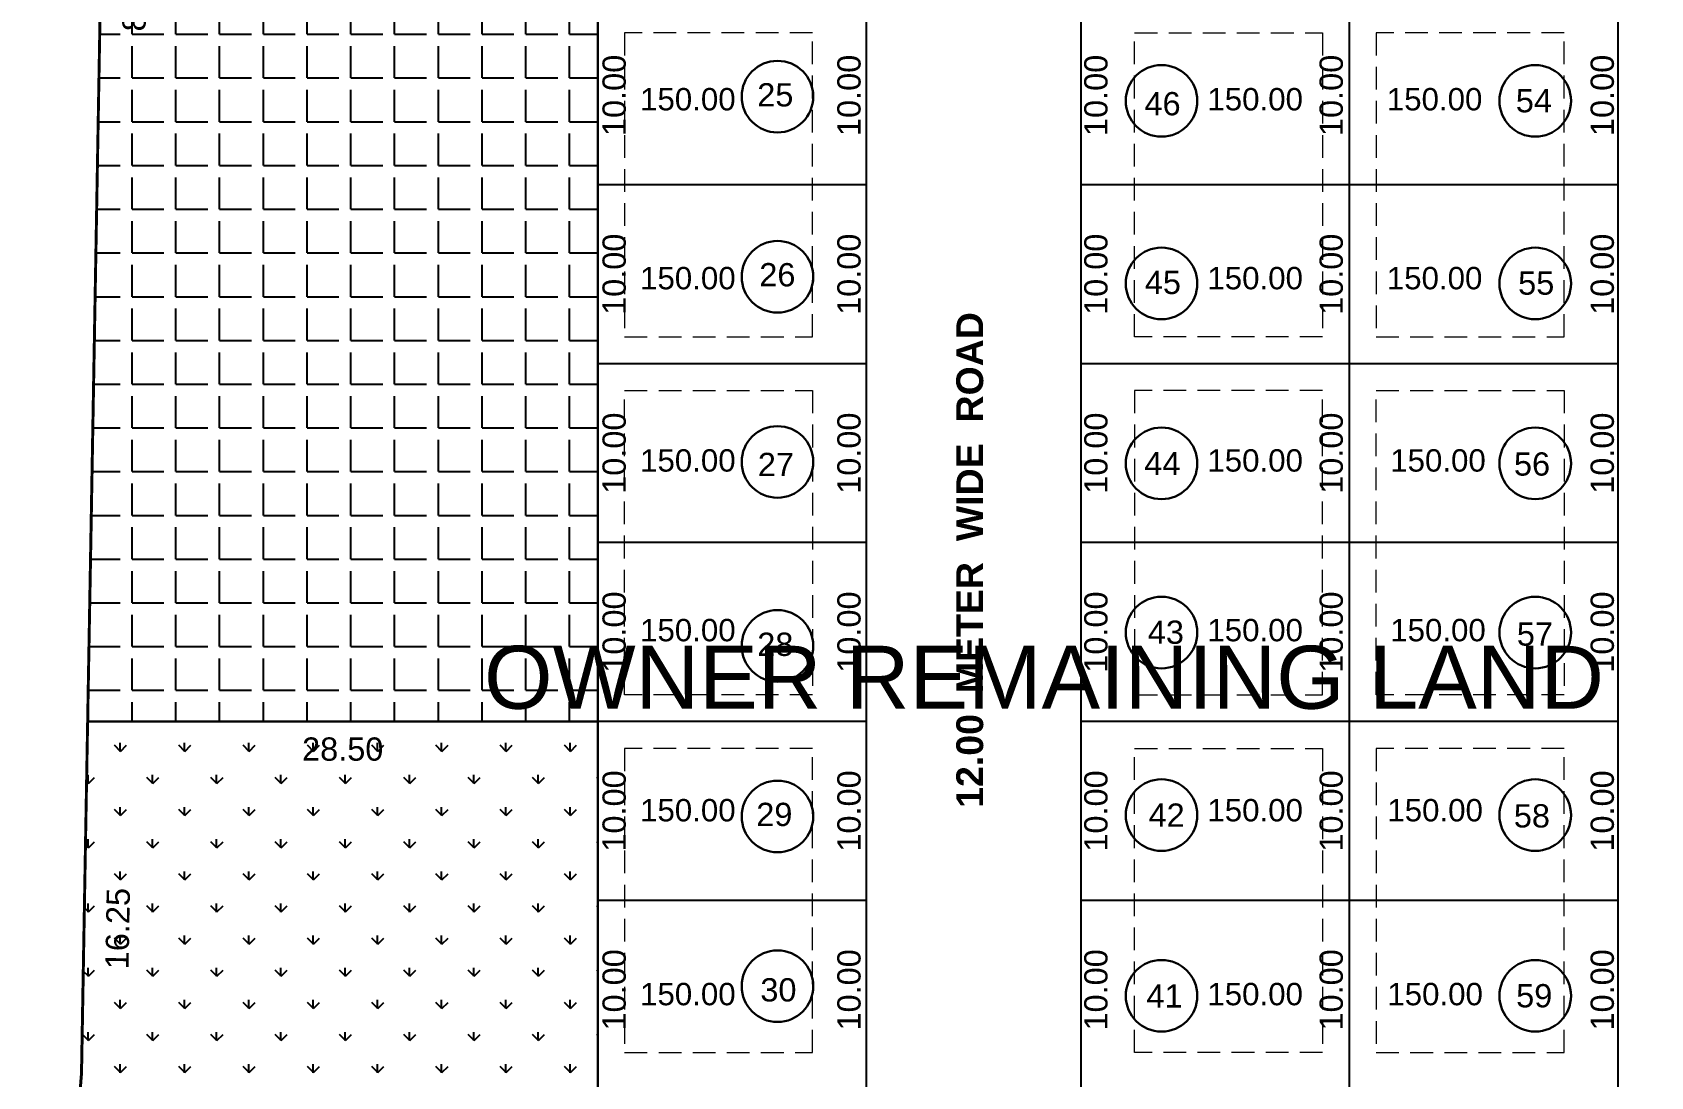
# Model space of a CAD drawing. Header units: millimetres. Extents: x 26213 to 35402, y -1028 to 2462.
# Drawn here: x 34953.6 to 35044, y 602.5 to 660.9 of the extents above; entities that cross this region are included whole.
import ezdxf
from ezdxf.enums import TextEntityAlignment as Align

# ---------------------------------------------------------------- set-up
doc = ezdxf.new("R2010")
doc.units = ezdxf.units.MM
doc.header["$PDMODE"] = 3
doc.header["$PDSIZE"] = 0.75
for name, pattern in [('1', [0]), ('DASHED', [19.05, 12.7, -6.35]), ('DASHED2', [9.525, 6.35, -3.175])]:
    doc.linetypes.add(name, pattern=pattern)
for name, color, linetype in [('AREA', 7, 'Continuous'), ('Chamber', 7, '1'), ('DIMEMSION', 7, 'Continuous'), ('NUMBRING', 162, 'Continuous'), ('OPEN SPACE', 3, 'Continuous'), ('ROAD', 7, 'Continuous'), ('SOLID HATCH', 253, 'Continuous')]:
    doc.layers.add(name, color=color, linetype=linetype)
doc.layers.add('CIRCLE', color=197, linetype='Continuous', lineweight=30)
doc.layers.add('LAYOUT PLAN', color=7, linetype='Continuous', lineweight=25)
doc.styles.get("Standard").update_dxf_attribs({"font": 'arial.ttf'})
doc.dimstyles.new('LAYOUT PLAN', dxfattribs={"dimtxt": 1.3, "dimasz": 1, "dimexe": 0.18, "dimexo": 0.0625, "dimgap": 0.09, "dimtad": 0, "dimrnd": 0.05, "dimzin": 0, "dimdsep": 46, "dimtxsty": 'Standard', "dimcen": 0, "dimse1": 1, "dimse2": 1, "dimsd1": 1, "dimsd2": 1, "dimadec": 0, "dimazin": 0, "dimtfac": 1, "dimtofl": 0, "dimtmove": 0, "dimatfit": 3, "dimfxl": 1, "dimtolj": 1, "dimtzin": 0, "dimarcsym": 0})

# ---------------------------------------------------------------- blocks, each defined once
blk = doc.blocks.new('*D3718')
at = {"layer": 'Defpoints', "color": 0, "ltscale": 2}
for p in [(35041.307, 612.335), (35042.167, 612.335), (35042.167, 602.335)]:
    blk.add_point(p, dxfattribs=at)
at = {"layer": 'DIMEMSION', "color": 0, "ltscale": 2, "insert": (35041.307, 607.335), "char_height": 1.3, "attachment_point": 5, "rotation": 90}
blk.add_mtext('\\A1;10.00', dxfattribs=at)
blk = doc.blocks.new('*D3719')
at = {"layer": 'Defpoints', "color": 0, "ltscale": 2}
for p in [(35041.307, 622.335), (35042.167, 622.335), (35042.167, 612.335)]:
    blk.add_point(p, dxfattribs=at)
at = {"layer": 'DIMEMSION', "color": 0, "ltscale": 2, "insert": (35041.307, 617.335), "char_height": 1.3, "attachment_point": 5, "rotation": 90}
blk.add_mtext('\\A1;10.00', dxfattribs=at)
blk = doc.blocks.new('*D3720')
at = {"layer": 'Defpoints', "color": 0, "ltscale": 2}
for p in [(35041.307, 632.335), (35042.167, 632.335), (35042.167, 622.335)]:
    blk.add_point(p, dxfattribs=at)
at = {"layer": 'DIMEMSION', "color": 0, "ltscale": 2, "insert": (35041.307, 627.335), "char_height": 1.3, "attachment_point": 5, "rotation": 90}
blk.add_mtext('\\A1;10.00', dxfattribs=at)
blk = doc.blocks.new('*D3721')
at = {"layer": 'Defpoints', "color": 0, "ltscale": 2}
for p in [(35041.307, 642.335), (35042.167, 642.335), (35042.167, 632.335)]:
    blk.add_point(p, dxfattribs=at)
at = {"layer": 'DIMEMSION', "color": 0, "ltscale": 2, "insert": (35041.307, 637.335), "char_height": 1.3, "attachment_point": 5, "rotation": 90}
blk.add_mtext('\\A1;10.00', dxfattribs=at)
blk = doc.blocks.new('*D3722')
at = {"layer": 'Defpoints', "color": 0, "ltscale": 2}
for p in [(35041.307, 652.335), (35042.167, 652.335), (35042.167, 642.335)]:
    blk.add_point(p, dxfattribs=at)
at = {"layer": 'DIMEMSION', "color": 0, "ltscale": 2, "insert": (35041.307, 647.335), "char_height": 1.3, "attachment_point": 5, "rotation": 90}
blk.add_mtext('\\A1;10.00', dxfattribs=at)
blk = doc.blocks.new('*D3723')
at = {"layer": 'Defpoints', "color": 0, "ltscale": 2}
for p in [(35041.307, 662.335), (35042.167, 662.335), (35042.167, 652.335)]:
    blk.add_point(p, dxfattribs=at)
at = {"layer": 'DIMEMSION', "color": 0, "ltscale": 2, "insert": (35041.307, 657.335), "char_height": 1.3, "attachment_point": 5, "rotation": 90}
blk.add_mtext('\\A1;10.00', dxfattribs=at)
blk = doc.blocks.new('*D3731')
at = {"layer": 'Defpoints', "color": 0, "ltscale": 2}
for p in [(35026.16, 612.335), (35027.167, 612.335), (35027.167, 602.335)]:
    blk.add_point(p, dxfattribs=at)
at = {"layer": 'DIMEMSION', "color": 0, "ltscale": 2, "insert": (35026.16, 607.335), "char_height": 1.3, "attachment_point": 5, "rotation": 90}
blk.add_mtext('\\A1;10.00', dxfattribs=at)
blk = doc.blocks.new('*D3732')
at = {"layer": 'Defpoints', "color": 0, "ltscale": 2}
for p in [(35026.16, 622.335), (35027.167, 622.335), (35027.167, 612.335)]:
    blk.add_point(p, dxfattribs=at)
at = {"layer": 'DIMEMSION', "color": 0, "ltscale": 2, "insert": (35026.16, 617.335), "char_height": 1.3, "attachment_point": 5, "rotation": 90}
blk.add_mtext('\\A1;10.00', dxfattribs=at)
blk = doc.blocks.new('*D3733')
at = {"layer": 'Defpoints', "color": 0, "ltscale": 2}
for p in [(35026.16, 632.335), (35027.167, 632.335), (35027.167, 622.335)]:
    blk.add_point(p, dxfattribs=at)
at = {"layer": 'DIMEMSION', "color": 0, "ltscale": 2, "insert": (35026.16, 627.335), "char_height": 1.3, "attachment_point": 5, "rotation": 90}
blk.add_mtext('\\A1;10.00', dxfattribs=at)
blk = doc.blocks.new('*D3734')
at = {"layer": 'Defpoints', "color": 0, "ltscale": 2}
for p in [(35026.16, 642.335), (35027.167, 642.335), (35027.167, 632.335)]:
    blk.add_point(p, dxfattribs=at)
at = {"layer": 'DIMEMSION', "color": 0, "ltscale": 2, "insert": (35026.16, 637.335), "char_height": 1.3, "attachment_point": 5, "rotation": 90}
blk.add_mtext('\\A1;10.00', dxfattribs=at)
blk = doc.blocks.new('*D3735')
at = {"layer": 'Defpoints', "color": 0, "ltscale": 2}
for p in [(35026.16, 652.335), (35027.167, 652.335), (35027.167, 642.335)]:
    blk.add_point(p, dxfattribs=at)
at = {"layer": 'DIMEMSION', "color": 0, "ltscale": 2, "insert": (35026.16, 647.335), "char_height": 1.3, "attachment_point": 5, "rotation": 90}
blk.add_mtext('\\A1;10.00', dxfattribs=at)
blk = doc.blocks.new('*D3736')
at = {"layer": 'Defpoints', "color": 0, "ltscale": 2}
for p in [(35026.16, 662.335), (35027.167, 662.335), (35027.167, 652.335)]:
    blk.add_point(p, dxfattribs=at)
at = {"layer": 'DIMEMSION', "color": 0, "ltscale": 2, "insert": (35026.16, 657.335), "char_height": 1.3, "attachment_point": 5, "rotation": 90}
blk.add_mtext('\\A1;10.00', dxfattribs=at)
blk = doc.blocks.new('*D3748')
at = {"layer": 'Defpoints', "color": 0, "ltscale": 2}
for p in [(35012.167, 662.335), (35012.167, 652.335), (35013.01, 652.335)]:
    blk.add_point(p, dxfattribs=at)
at = {"layer": 'DIMEMSION', "color": 0, "ltscale": 2, "insert": (35013.01, 657.335), "char_height": 1.3, "attachment_point": 5, "rotation": 90}
blk.add_mtext('\\A1;10.00', dxfattribs=at)
blk = doc.blocks.new('*D3749')
at = {"layer": 'Defpoints', "color": 0, "ltscale": 2}
for p in [(35012.167, 652.335), (35013.01, 642.335), (35013.01, 642.335)]:
    blk.add_point(p, dxfattribs=at)
at = {"layer": 'DIMEMSION', "color": 0, "ltscale": 2, "insert": (35013.01, 647.335), "char_height": 1.3, "attachment_point": 5, "rotation": 90}
blk.add_mtext('\\A1;10.00', dxfattribs=at)
blk = doc.blocks.new('*D3750')
at = {"layer": 'Defpoints', "color": 0, "ltscale": 2}
for p in [(35013.01, 642.335), (35013.01, 632.335), (35013.01, 632.335)]:
    blk.add_point(p, dxfattribs=at)
at = {"layer": 'DIMEMSION', "color": 0, "ltscale": 2, "insert": (35013.01, 637.335), "char_height": 1.3, "attachment_point": 5, "rotation": 90}
blk.add_mtext('\\A1;10.00', dxfattribs=at)
blk = doc.blocks.new('*D3751')
at = {"layer": 'Defpoints', "color": 0, "ltscale": 2}
for p in [(35013.01, 632.335), (35012.167, 622.335), (35013.01, 622.335)]:
    blk.add_point(p, dxfattribs=at)
at = {"layer": 'DIMEMSION', "color": 0, "ltscale": 2, "insert": (35013.01, 627.335), "char_height": 1.3, "attachment_point": 5, "rotation": 90}
blk.add_mtext('\\A1;10.00', dxfattribs=at)
blk = doc.blocks.new('*D3752')
at = {"layer": 'Defpoints', "color": 0, "ltscale": 2}
for p in [(35012.167, 622.335), (35012.167, 612.335), (35013.01, 612.335)]:
    blk.add_point(p, dxfattribs=at)
at = {"layer": 'DIMEMSION', "color": 0, "ltscale": 2, "insert": (35013.01, 617.335), "char_height": 1.3, "attachment_point": 5, "rotation": 90}
blk.add_mtext('\\A1;10.00', dxfattribs=at)
blk = doc.blocks.new('*D3753')
at = {"layer": 'Defpoints', "color": 0, "ltscale": 2}
for p in [(35012.167, 612.335), (35013.01, 602.335), (35013.01, 602.335)]:
    blk.add_point(p, dxfattribs=at)
at = {"layer": 'DIMEMSION', "color": 0, "ltscale": 2, "insert": (35013.01, 607.335), "char_height": 1.3, "attachment_point": 5, "rotation": 90}
blk.add_mtext('\\A1;10.00', dxfattribs=at)
blk = doc.blocks.new('*D3765')
at = {"layer": 'Defpoints', "color": 0, "ltscale": 2}
for p in [(34985.167, 612.335), (34986.09, 612.335), (34985.167, 602.335)]:
    blk.add_point(p, dxfattribs=at)
at = {"layer": 'DIMEMSION', "color": 0, "ltscale": 2, "insert": (34986.09, 607.335), "char_height": 1.3, "attachment_point": 5, "rotation": 90}
blk.add_mtext('\\A1;10.00', dxfattribs=at)
blk = doc.blocks.new('*D3766')
at = {"layer": 'Defpoints', "color": 0, "ltscale": 2}
for p in [(34985.167, 622.335), (34986.09, 622.335), (34985.167, 612.335)]:
    blk.add_point(p, dxfattribs=at)
at = {"layer": 'DIMEMSION', "color": 0, "ltscale": 2, "insert": (34986.09, 617.335), "char_height": 1.3, "attachment_point": 5, "rotation": 90}
blk.add_mtext('\\A1;10.00', dxfattribs=at)
blk = doc.blocks.new('*D3767')
at = {"layer": 'Defpoints', "color": 0, "ltscale": 2}
for p in [(34985.167, 632.335), (34986.09, 632.335), (34985.167, 622.335)]:
    blk.add_point(p, dxfattribs=at)
at = {"layer": 'DIMEMSION', "color": 0, "ltscale": 2, "insert": (34986.09, 627.335), "char_height": 1.3, "attachment_point": 5, "rotation": 90}
blk.add_mtext('\\A1;10.00', dxfattribs=at)
blk = doc.blocks.new('*D3768')
at = {"layer": 'Defpoints', "color": 0, "ltscale": 2}
for p in [(34985.167, 642.335), (34986.09, 642.335), (34985.167, 632.335)]:
    blk.add_point(p, dxfattribs=at)
at = {"layer": 'DIMEMSION', "color": 0, "ltscale": 2, "insert": (34986.09, 637.335), "char_height": 1.3, "attachment_point": 5, "rotation": 90}
blk.add_mtext('\\A1;10.00', dxfattribs=at)
blk = doc.blocks.new('*D3769')
at = {"layer": 'Defpoints', "color": 0, "ltscale": 2}
for p in [(34985.167, 652.335), (34986.09, 652.335), (34985.167, 642.335)]:
    blk.add_point(p, dxfattribs=at)
at = {"layer": 'DIMEMSION', "color": 0, "ltscale": 2, "insert": (34986.09, 647.335), "char_height": 1.3, "attachment_point": 5, "rotation": 90}
blk.add_mtext('\\A1;10.00', dxfattribs=at)
blk = doc.blocks.new('*D3770')
at = {"layer": 'Defpoints', "color": 0, "ltscale": 2}
for p in [(34985.167, 662.335), (34986.09, 662.335), (34985.167, 652.335)]:
    blk.add_point(p, dxfattribs=at)
at = {"layer": 'DIMEMSION', "color": 0, "ltscale": 2, "insert": (34986.09, 657.335), "char_height": 1.3, "attachment_point": 5, "rotation": 90}
blk.add_mtext('\\A1;10.00', dxfattribs=at)
blk = doc.blocks.new('*D3783')
at = {"layer": 'Defpoints', "color": 0, "ltscale": 2}
for p in [(35000.167, 662.335), (34999.213, 652.335), (35000.167, 652.335)]:
    blk.add_point(p, dxfattribs=at)
at = {"layer": 'DIMEMSION', "color": 0, "ltscale": 2, "insert": (34999.213, 657.335), "char_height": 1.3, "attachment_point": 5, "rotation": 90}
blk.add_mtext('\\A1;10.00', dxfattribs=at)
blk = doc.blocks.new('*D3784')
at = {"layer": 'Defpoints', "color": 0, "ltscale": 2}
for p in [(35000.167, 652.335), (34999.213, 642.335), (35000.167, 642.335)]:
    blk.add_point(p, dxfattribs=at)
at = {"layer": 'DIMEMSION', "color": 0, "ltscale": 2, "insert": (34999.213, 647.335), "char_height": 1.3, "attachment_point": 5, "rotation": 90}
blk.add_mtext('\\A1;10.00', dxfattribs=at)
blk = doc.blocks.new('*D3785')
at = {"layer": 'Defpoints', "color": 0, "ltscale": 2}
for p in [(35000.167, 642.335), (34999.213, 632.335), (35000.167, 632.335)]:
    blk.add_point(p, dxfattribs=at)
at = {"layer": 'DIMEMSION', "color": 0, "ltscale": 2, "insert": (34999.213, 637.335), "char_height": 1.3, "attachment_point": 5, "rotation": 90}
blk.add_mtext('\\A1;10.00', dxfattribs=at)
blk = doc.blocks.new('*D3786')
at = {"layer": 'Defpoints', "color": 0, "ltscale": 2}
for p in [(35000.167, 632.335), (34999.213, 622.335), (35000.167, 622.335)]:
    blk.add_point(p, dxfattribs=at)
at = {"layer": 'DIMEMSION', "color": 0, "ltscale": 2, "insert": (34999.213, 627.335), "char_height": 1.3, "attachment_point": 5, "rotation": 90}
blk.add_mtext('\\A1;10.00', dxfattribs=at)
blk = doc.blocks.new('*D3787')
at = {"layer": 'Defpoints', "color": 0, "ltscale": 2}
for p in [(35000.167, 622.335), (34999.213, 612.335), (35000.167, 612.335)]:
    blk.add_point(p, dxfattribs=at)
at = {"layer": 'DIMEMSION', "color": 0, "ltscale": 2, "insert": (34999.213, 617.335), "char_height": 1.3, "attachment_point": 5, "rotation": 90}
blk.add_mtext('\\A1;10.00', dxfattribs=at)
blk = doc.blocks.new('*D3788')
at = {"layer": 'Defpoints', "color": 0, "ltscale": 2}
for p in [(35000.167, 612.335), (34999.213, 602.335), (35000.167, 602.335)]:
    blk.add_point(p, dxfattribs=at)
at = {"layer": 'DIMEMSION', "color": 0, "ltscale": 2, "insert": (34999.213, 607.335), "char_height": 1.3, "attachment_point": 5, "rotation": 90}
blk.add_mtext('\\A1;10.00', dxfattribs=at)
blk = doc.blocks.new('*D3796')
at = {"layer": 'Defpoints', "color": 0, "ltscale": 2}
for p in [(34983.366, 622.335), (34985.167, 622.335), (34985.167, 542.335)]:
    blk.add_point(p, dxfattribs=at)
at = {"layer": 'DIMEMSION', "color": 0, "ltscale": 2, "insert": (34983.366, 582.335), "char_height": 1.3, "attachment_point": 5, "rotation": 90}
blk.add_mtext('\\A1;80.00', dxfattribs=at)
blk = doc.blocks.new('*D3797')
at = {"layer": 'Defpoints', "color": 0, "ltscale": 2}
for p in [(34956.666, 622.335), (34985.167, 622.335), (34985.167, 620.787)]:
    blk.add_point(p, dxfattribs=at)
at = {"layer": 'DIMEMSION', "color": 0, "ltscale": 2, "insert": (34970.916, 620.787), "char_height": 1.3, "attachment_point": 5}
blk.add_mtext('\\A1;28.50', dxfattribs=at)
blk = doc.blocks.new('*D3798')
at = {"layer": 'Defpoints', "color": 0, "ltscale": 2}
for p in [(34956.606, 618.92), (34956.321, 602.668), (34958.205, 602.635)]:
    blk.add_point(p, dxfattribs=at)
at = {"layer": 'DIMEMSION', "color": 0, "ltscale": 2, "insert": (34958.348, 610.761), "char_height": 1.3, "attachment_point": 5, "rotation": 88.99437}
blk.add_mtext('\\A1;16.25', dxfattribs=at)
blk = doc.blocks.new('*D3799')
at = {"layer": 'Defpoints', "color": 0, "ltscale": 2}
for p in [(34956.321, 602.668), (34953.574, 567.995), (34955.402, 567.85)]:
    blk.add_point(p, dxfattribs=at)
at = {"layer": 'DIMEMSION', "color": 0, "ltscale": 2, "insert": (34956.775, 585.186), "char_height": 1.3, "attachment_point": 5, "rotation": 85.47098}
blk.add_mtext('\\A1;34.80', dxfattribs=at)
blk = doc.blocks.new('*D3801')
at = {"layer": 'Defpoints', "color": 0, "ltscale": 2}
for p in [(34958.101, 704.106), (34960.013, 704.072), (34956.666, 622.335)]:
    blk.add_point(p, dxfattribs=at)
at = {"layer": 'DIMEMSION', "color": 0, "ltscale": 2, "insert": (34959.296, 663.187), "char_height": 1.3, "attachment_point": 5, "rotation": 88.99437}
blk.add_mtext('\\A1;81.80', dxfattribs=at)
blk = doc.blocks.new('*D3805')
at = {"layer": 'Defpoints', "color": 0, "ltscale": 2}
for p in [(34985.167, 719.106), (34983.471, 622.335), (34985.167, 622.335)]:
    blk.add_point(p, dxfattribs=at)
at = {"layer": 'DIMEMSION', "color": 0, "ltscale": 2, "insert": (34983.471, 670.72), "char_height": 1.3, "attachment_point": 5, "rotation": 90}
blk.add_mtext('\\A1;96.75', dxfattribs=at)

msp = doc.modelspace()

# ---------------------------------------------------------------- hatches: boundary and pattern name
at = {"lineweight": 25, "ltscale": 2}
h = msp.add_hatch(dxfattribs=at)
h.set_pattern_fill('ANGLE,_O', color=6, scale=0.35)
h.set_pattern_definition([(0, (6629.385, -742.5358), (0, 2.44475), [1.778, -0.66675]), (90, (6629.385, -742.5358), (-2.44475, 1e-16), [1.778, -0.66675])])
h.paths.add_polyline_path([(34985.167, 719.106), (34963.364, 719.106), (34963.364, 704.106), (34958.101, 704.106), (34956.666, 622.335), (34985.167, 622.335)])
h.paths.add_polyline_path([(34968.714, 670.094, -1), (34972.714, 670.094, -1)], flags=16)
h.paths.add_polyline_path([(34960.599, 660.573), (34960.69, 665.767), (34958.012, 665.814), (34957.92, 660.62)], flags=24)
h.paths.add_polyline_path([(34958.637, 701.702), (34962.822, 701.698), (34962.824, 704.377), (34958.639, 704.381)], flags=24)
h.paths.add_polyline_path([(34965.708, 708.953), (34965.708, 714.148), (34963.029, 714.148), (34963.029, 708.953)], flags=24)
h.paths.add_polyline_path([(34971.685, 716.225), (34976.88, 716.225), (34976.88, 718.904), (34971.685, 718.904)], flags=24)
h.paths.add_polyline_path([(34984.82, 668.122), (34984.82, 673.316), (34982.141, 673.316), (34982.141, 668.122)], flags=24)
h.paths.add_polyline_path([(34969.471, 668.397), (34972.055, 668.397), (34972.055, 672.105), (34969.471, 672.105)], flags=24)
h.paths.add_polyline_path([(34960.577, 660.185), (34981.873, 660.185), (34981.873, 666.924), (34960.577, 666.924)], flags=24)
h = msp.add_hatch()
h.set_pattern_fill('GRASS', color=3, scale=0.1)
h.set_pattern_definition([(90, (6629.385, -742.5358), (-1.79605, 1.79605), [0.47625, -3.11585]), (45, (6629.385, -742.5358), (-1.79605122, 1.79605122), [0.47625, -2.06375]), (135, (6629.385, -742.5358), (-1.79605122, -1.79605122), [0.47625, -2.06375])])
h.paths.add_polyline_path([(34985.167, 622.335), (34956.666, 622.335), (34956.606, 618.92), (34956.321, 602.668), (34953.574, 567.995), (34953.574, 542.335), (34985.167, 542.335)])
h.paths.add_polyline_path([(34968.452, 586.427, -1), (34972.452, 586.427, -1)], flags=16)
h.paths.add_polyline_path([(34966.778, 542.346), (34971.973, 542.346), (34971.973, 545.025), (34966.778, 545.025)], flags=24)
h.paths.add_polyline_path([(34984.715, 579.744), (34984.715, 584.939), (34982.036, 584.939), (34982.036, 579.744)], flags=24)
h.paths.add_polyline_path([(34968.336, 619.438), (34973.531, 619.438), (34973.531, 622.117), (34968.336, 622.117)], flags=24)
h.paths.add_polyline_path([(34959.65, 608.077), (34959.741, 613.271), (34957.063, 613.318), (34956.972, 608.125)], flags=24)
h.paths.add_polyline_path([(34957.915, 582.496), (34958.325, 587.675), (34955.655, 587.886), (34955.244, 582.708)], flags=24)
h.paths.add_polyline_path([(34956.828, 552.577), (34956.828, 557.772), (34954.149, 557.772), (34954.149, 552.577)], flags=24)
h.paths.add_polyline_path([(34968.878, 584.125), (34972.204, 584.125), (34972.204, 588.898), (34968.878, 588.898)], flags=24)
h.paths.add_polyline_path([(34960.611, 576.255), (34980.404, 576.255), (34980.404, 583.745), (34960.611, 583.745)], flags=24)

# ---------------------------------------------------------------- linework, layer by layer
at = {"color": 1, "lineweight": 35}
for points in [[(35178.167, 404.589), (35181.38, 290.065), (35181.38, 290.065), (34953.574, 285.764), (34953.574, 567.995), (34956.321, 602.668), (34961.196, 880.404), (35152.829, 872.299), (35165.087, 701.488), (35174.34, 542.335), (35174.387, 542.333), (35178.167, 404.589)], [(35060.252, 684.101), (35060.252, 684.101), (35072.483, 694.724), (35047.073, 723.98), (35073.542, 746.97), (35051.681, 768.47), (35029.209, 788.595), (35005.929, 807.673), (34981.342, 826.215), (34960.503, 840.963), (34959.33, 774.106), (34958.891, 749.106), (34958.575, 731.106), (34958.364, 719.106), (34957.387, 663.432), (34956.843, 632.442), (34956.606, 618.92), (34956.321, 602.668), (34953.574, 567.995), (34953.574, 539.335), (34953.574, 484.486)], [(35060.252, 684.101), (35060.252, 684.101), (35072.483, 694.724), (35047.073, 723.98), (35073.542, 746.97), (35051.681, 768.47), (35029.209, 788.595), (35005.929, 807.673), (34981.342, 826.215), (34960.503, 840.963), (34959.33, 774.106), (34958.891, 749.106), (34958.575, 731.106), (34958.364, 719.106), (34957.387, 663.432), (34956.843, 632.442), (34956.606, 618.92), (34956.321, 602.668), (34953.574, 567.995), (34953.574, 539.335), (34953.574, 484.486)]]:
    msp.add_lwpolyline(points, dxfattribs=at)
at = {"layer": 'Chamber', "linetype": 'DASHED2'}
for p, q in [((34956.321, 602.668), (34961.196, 880.404)), ((34953.574, 567.995), (34956.321, 602.668))]:
    msp.add_line(p, q, dxfattribs=at)
at = {"layer": 'CIRCLE'}
for centre in [(34995.209, 657.266), (35016.67, 657.028), (35037.554, 657.028), (34995.209, 647.196), (35016.67, 646.823), (35037.554, 646.823), (34995.209, 636.846), (35016.67, 636.765), (35037.554, 636.765), (34995.209, 626.563), (35016.67, 627.308), (35037.554, 627.308), (34995.209, 617.029), (35016.67, 617.104), (35037.554, 617.104), (34995.209, 607.541), (35016.67, 607.005), (35037.554, 607.005)]:
    msp.add_circle(centre, 2, dxfattribs=at)
at = {"layer": 'LAYOUT PLAN', "lineweight": 25}
for p, q in [((34956.321, 602.668), (34961.196, 880.404)), ((34956.321, 602.668), (34961.196, 880.404)), ((34985.167, 719.106), (34985.167, 542.335)), ((35000.167, 716.106), (35000.167, 545.335)), ((35012.167, 713.106), (35012.167, 545.335)), ((35027.167, 542.335), (35027.167, 708.468)), ((35042.167, 690.077), (35042.167, 545.335)), ((35000.167, 652.335), (34985.167, 652.335)), ((35042.167, 652.335), (35012.167, 652.335)), ((35000.167, 642.335), (34985.167, 642.335)), ((35042.167, 642.335), (35012.167, 642.335)), ((35000.167, 632.335), (34985.167, 632.335)), ((35042.167, 632.335), (35012.167, 632.335)), ((35000.167, 622.335), (34985.167, 622.335)), ((35042.167, 622.335), (35012.167, 622.335)), ((35000.167, 612.335), (34985.167, 612.335)), ((35042.167, 612.335), (35012.167, 612.335)), ((34953.574, 567.995), (34956.321, 602.668))]:
    msp.add_line(p, q, dxfattribs=at)
msp.add_lwpolyline([(34985.167, 719.106), (34963.364, 719.106), (34963.364, 704.106), (34958.101, 704.106), (34956.666, 622.335), (34985.167, 622.335)], close=True, dxfattribs=at)
at = {"layer": 'LAYOUT PLAN', "color": 220, "lineweight": 30, "true_color": 0xff2ecb}
msp.add_lwpolyline([(34985.167, 719.106), (34963.364, 719.106), (34963.364, 704.106), (34958.101, 704.106), (34956.666, 622.335), (34985.167, 622.335)], close=True, dxfattribs=at)
at = {"layer": 'OPEN SPACE', "color": 116, "lineweight": 30, "ltscale": 2, "true_color": 0x006b36}
msp.add_lwpolyline([(34985.167, 622.335), (34956.666, 622.335), (34956.606, 618.92), (34956.321, 602.668), (34953.574, 567.995), (34953.574, 542.335), (34985.167, 542.335)], close=True, dxfattribs=at)
at = {"layer": 'SOLID HATCH', "color": 9, "linetype": 'DASHED', "lineweight": 15, "ltscale": 0.1, "true_color": 0xc7c8ca}
for points in [[(34986.667, 643.835), (34997.167, 643.835), (34997.167, 660.835), (34986.667, 660.835), (34986.667, 643.835)], [(35025.667, 643.835), (35015.167, 643.835), (35015.167, 660.835), (35025.667, 660.835), (35025.667, 643.835)], [(35028.667, 643.835), (35039.167, 643.835), (35039.167, 660.835), (35028.667, 660.835), (35028.667, 643.835)], [(34986.667, 640.835), (34997.167, 640.835), (34997.167, 623.835), (34986.667, 623.835), (34986.667, 640.835)], [(35025.667, 640.835), (35015.167, 640.835), (35015.167, 623.835), (35025.667, 623.835), (35025.667, 640.835)], [(35028.667, 640.835), (35039.167, 640.835), (35039.167, 623.835), (35028.667, 623.835), (35028.667, 640.835)], [(34986.667, 603.835), (34997.167, 603.835), (34997.167, 620.835), (34986.667, 620.835), (34986.667, 603.835)], [(35025.667, 603.835), (35015.167, 603.835), (35015.167, 620.835), (35025.667, 620.835), (35025.667, 603.835)], [(35028.667, 603.835), (35039.167, 603.835), (35039.167, 620.835), (35028.667, 620.835), (35028.667, 603.835)]]:
    msp.add_lwpolyline(points, dxfattribs=at)

# ---------------------------------------------------------------- texts
at = {"layer": 'AREA'}
for p in [(34990.202, 657.122), (35021.902, 657.122), (35031.928, 657.122), (34990.202, 647.12), (35021.902, 647.12), (35031.928, 647.12), (34990.202, 636.93), (35021.902, 636.93), (35032.119, 636.93), (34990.202, 627.445), (35021.902, 627.445), (35032.119, 627.445), (34990.202, 617.379), (35021.902, 617.379), (35031.958, 617.379), (34990.202, 607.1), (35021.902, 607.1), (35031.958, 607.1)]:
    msp.add_text('150.00', height=1.25, dxfattribs=at).set_placement(p, align=Align.MIDDLE_CENTER)
at = {"layer": 'LAYOUT PLAN', "color": 220, "true_color": 0xff2ecb}
msp.add_text('OWNER REMAINING LAND', height=3.52124, dxfattribs=at).set_placement((34978.814, 623.048))
at = {"layer": 'NUMBRING', "color": 7}
for s, p in [('25', (34995.088, 657.367)), ('46', (35016.727, 656.872)), ('54', (35037.477, 657.029)), ('26', (34995.203, 647.311)), ('45', (35016.745, 646.873)), ('55', (35037.607, 646.835)), ('27', (34995.123, 636.714)), ('44', (35016.72, 636.759)), ('56', (35037.372, 636.732)), ('43', (35016.913, 627.329)), ('57', (35037.533, 627.218)), ('28', (34995.088, 626.653)), ('29', (34995.035, 617.144)), ('42', (35016.955, 617.114)), ('58', (35037.366, 617.064)), ('30', (34995.263, 607.338)), ('59', (35037.496, 607.009)), ('41', (35016.835, 606.991))]:
    msp.add_text(s, height=1.3, dxfattribs=at).set_placement(p, align=Align.MIDDLE)
at = {"layer": 'ROAD', "insert": (35005.964, 548.662), "char_height": 1.5, "width": 165.14055, "attachment_point": 4, "rotation": 90}
msp.add_mtext('\\pi68.849;{\\fArial|b1|i0|c0|p34;12.00  METER  WIDE  ROAD}', dxfattribs=at)

# ---------------------------------------------------------------- dimensions: what is measured, and where the dimension line sits
at = {"layer": 'DIMEMSION', "ltscale": 2}
for p1, p2, distance, picture, middle in [((34985.167, 719.106), (34985.167, 622.335), -1.696, '*D3805', (34983.471, 670.72)), ((34956.666, 622.335), (34958.101, 704.106), -1.913, '*D3801', (34959.296, 663.187)), ((34956.606, 618.92), (34956.321, 602.668), 1.885, '*D3798', (34958.348, 610.761)), ((34956.321, 602.668), (34953.574, 567.995), 1.834, '*D3799', (34956.775, 585.186))]:
    dim = msp.add_aligned_dim(p1=p1, p2=p2, distance=distance, dimstyle='LAYOUT PLAN', override={"dimfxl": 0.1, "dimfxlon": 1}, dxfattribs=at)
    dim.commit()
    dim.dimension.update_dxf_attribs({"geometry": picture, "text_midpoint": middle})
for base, p1, p2, override, picture, middle in [((34986.09, 662.335), (34985.167, 652.335), (34985.167, 662.335), {"dimtmove": 1, "dimfxl": 0.1, "dimfxlon": 1}, '*D3770', (34986.09, 657.335)), ((34999.213, 652.335), (35000.167, 662.335), (35000.167, 652.335), {"dimtmove": 1, "dimfxl": 0.1, "dimfxlon": 1}, '*D3783', (34999.213, 657.335)), ((35013.01, 652.335), (35012.167, 662.335), (35012.167, 652.335), {"dimtmove": 1, "dimfxl": 0.1, "dimfxlon": 1}, '*D3748', (35013.01, 657.335)), ((35026.16, 662.335), (35027.167, 652.335), (35027.167, 662.335), {"dimtmove": 1, "dimfxl": 0.1, "dimfxlon": 1}, '*D3736', (35026.16, 657.335)), ((35041.307, 662.335), (35042.167, 652.335), (35042.167, 662.335), {"dimtmove": 1, "dimfxl": 0.1, "dimfxlon": 1}, '*D3723', (35041.307, 657.335)), ((34986.09, 652.335), (34985.167, 642.335), (34985.167, 652.335), {"dimtmove": 1, "dimfxl": 0.1, "dimfxlon": 1}, '*D3769', (34986.09, 647.335)), ((34999.213, 642.335), (35000.167, 652.335), (35000.167, 642.335), {"dimtmove": 1, "dimfxl": 0.1, "dimfxlon": 1}, '*D3784', (34999.213, 647.335)), ((35013.01, 642.335), (35012.167, 652.335), (35013.01, 642.335), {"dimtmove": 1, "dimfxl": 0.1, "dimfxlon": 1}, '*D3749', (35013.01, 647.335)), ((35026.16, 652.335), (35027.167, 642.335), (35027.167, 652.335), {"dimtmove": 1, "dimfxl": 0.1, "dimfxlon": 1}, '*D3735', (35026.16, 647.335)), ((35041.307, 652.335), (35042.167, 642.335), (35042.167, 652.335), {"dimtmove": 1, "dimfxl": 0.1, "dimfxlon": 1}, '*D3722', (35041.307, 647.335)), ((34986.09, 642.335), (34985.167, 632.335), (34985.167, 642.335), {"dimtmove": 1, "dimfxl": 0.1, "dimfxlon": 1}, '*D3768', (34986.09, 637.335)), ((34999.213, 632.335), (35000.167, 642.335), (35000.167, 632.335), {"dimtmove": 1, "dimfxl": 0.1, "dimfxlon": 1}, '*D3785', (34999.213, 637.335)), ((35013.01, 632.335), (35013.01, 642.335), (35013.01, 632.335), {"dimtmove": 1, "dimfxl": 0.1, "dimfxlon": 1}, '*D3750', (35013.01, 637.335)), ((35026.16, 642.335), (35027.167, 632.335), (35027.167, 642.335), {"dimtmove": 1, "dimfxl": 0.1, "dimfxlon": 1}, '*D3734', (35026.16, 637.335)), ((35041.307, 642.335), (35042.167, 632.335), (35042.167, 642.335), {"dimtmove": 1, "dimfxl": 0.1, "dimfxlon": 1}, '*D3721', (35041.307, 637.335)), ((34986.09, 632.335), (34985.167, 622.335), (34985.167, 632.335), {"dimtmove": 1, "dimfxl": 0.1, "dimfxlon": 1}, '*D3767', (34986.09, 627.335)), ((34999.213, 622.335), (35000.167, 632.335), (35000.167, 622.335), {"dimtmove": 1, "dimfxl": 0.1, "dimfxlon": 1}, '*D3786', (34999.213, 627.335)), ((35013.01, 622.335), (35013.01, 632.335), (35012.167, 622.335), {"dimtmove": 1, "dimfxl": 0.1, "dimfxlon": 1}, '*D3751', (35013.01, 627.335)), ((35026.16, 632.335), (35027.167, 622.335), (35027.167, 632.335), {"dimtmove": 1, "dimfxl": 0.1, "dimfxlon": 1}, '*D3733', (35026.16, 627.335)), ((35041.307, 632.335), (35042.167, 622.335), (35042.167, 632.335), {"dimtmove": 1, "dimfxl": 0.1, "dimfxlon": 1}, '*D3720', (35041.307, 627.335)), ((34983.366, 622.335), (34985.167, 542.335), (34985.167, 622.335), {"dimfxl": 0.1, "dimfxlon": 1}, '*D3796', (34983.366, 582.335)), ((34986.09, 622.335), (34985.167, 612.335), (34985.167, 622.335), {"dimtmove": 1, "dimfxl": 0.1, "dimfxlon": 1}, '*D3766', (34986.09, 617.335)), ((34999.213, 612.335), (35000.167, 622.335), (35000.167, 612.335), {"dimtmove": 1, "dimfxl": 0.1, "dimfxlon": 1}, '*D3787', (34999.213, 617.335)), ((35013.01, 612.335), (35012.167, 622.335), (35012.167, 612.335), {"dimtmove": 1, "dimfxl": 0.1, "dimfxlon": 1}, '*D3752', (35013.01, 617.335)), ((35026.16, 622.335), (35027.167, 612.335), (35027.167, 622.335), {"dimtmove": 1, "dimfxl": 0.1, "dimfxlon": 1}, '*D3732', (35026.16, 617.335)), ((35041.307, 622.335), (35042.167, 612.335), (35042.167, 622.335), {"dimtmove": 1, "dimfxl": 0.1, "dimfxlon": 1}, '*D3719', (35041.307, 617.335)), ((34986.09, 612.335), (34985.167, 602.335), (34985.167, 612.335), {"dimtmove": 1, "dimfxl": 0.1, "dimfxlon": 1}, '*D3765', (34986.09, 607.335)), ((34999.213, 602.335), (35000.167, 612.335), (35000.167, 602.335), {"dimtmove": 1, "dimfxl": 0.1, "dimfxlon": 1}, '*D3788', (34999.213, 607.335)), ((35013.01, 602.335), (35012.167, 612.335), (35013.01, 602.335), {"dimtmove": 1, "dimfxl": 0.1, "dimfxlon": 1}, '*D3753', (35013.01, 607.335)), ((35026.16, 612.335), (35027.167, 602.335), (35027.167, 612.335), {"dimtmove": 1, "dimfxl": 0.1, "dimfxlon": 1}, '*D3731', (35026.16, 607.335)), ((35041.307, 612.335), (35042.167, 602.335), (35042.167, 612.335), {"dimtmove": 1, "dimfxl": 0.1, "dimfxlon": 1}, '*D3718', (35041.307, 607.335))]:
    dim = msp.add_linear_dim(base=base, p1=p1, p2=p2, angle=90, dimstyle='LAYOUT PLAN', override=override, dxfattribs=at)
    dim.commit()
    dim.dimension.update_dxf_attribs({"geometry": picture, "text_midpoint": middle})
dim = msp.add_linear_dim(base=(34985.167, 620.787), p1=(34956.666, 622.335), p2=(34985.167, 622.335), dimstyle='LAYOUT PLAN', override={"dimfxl": 0.1, "dimfxlon": 1}, dxfattribs=at)
dim.commit()
dim.dimension.update_dxf_attribs({"geometry": '*D3797', "text_midpoint": (34970.916, 620.787)})

doc.saveas('drawing.dxf')
